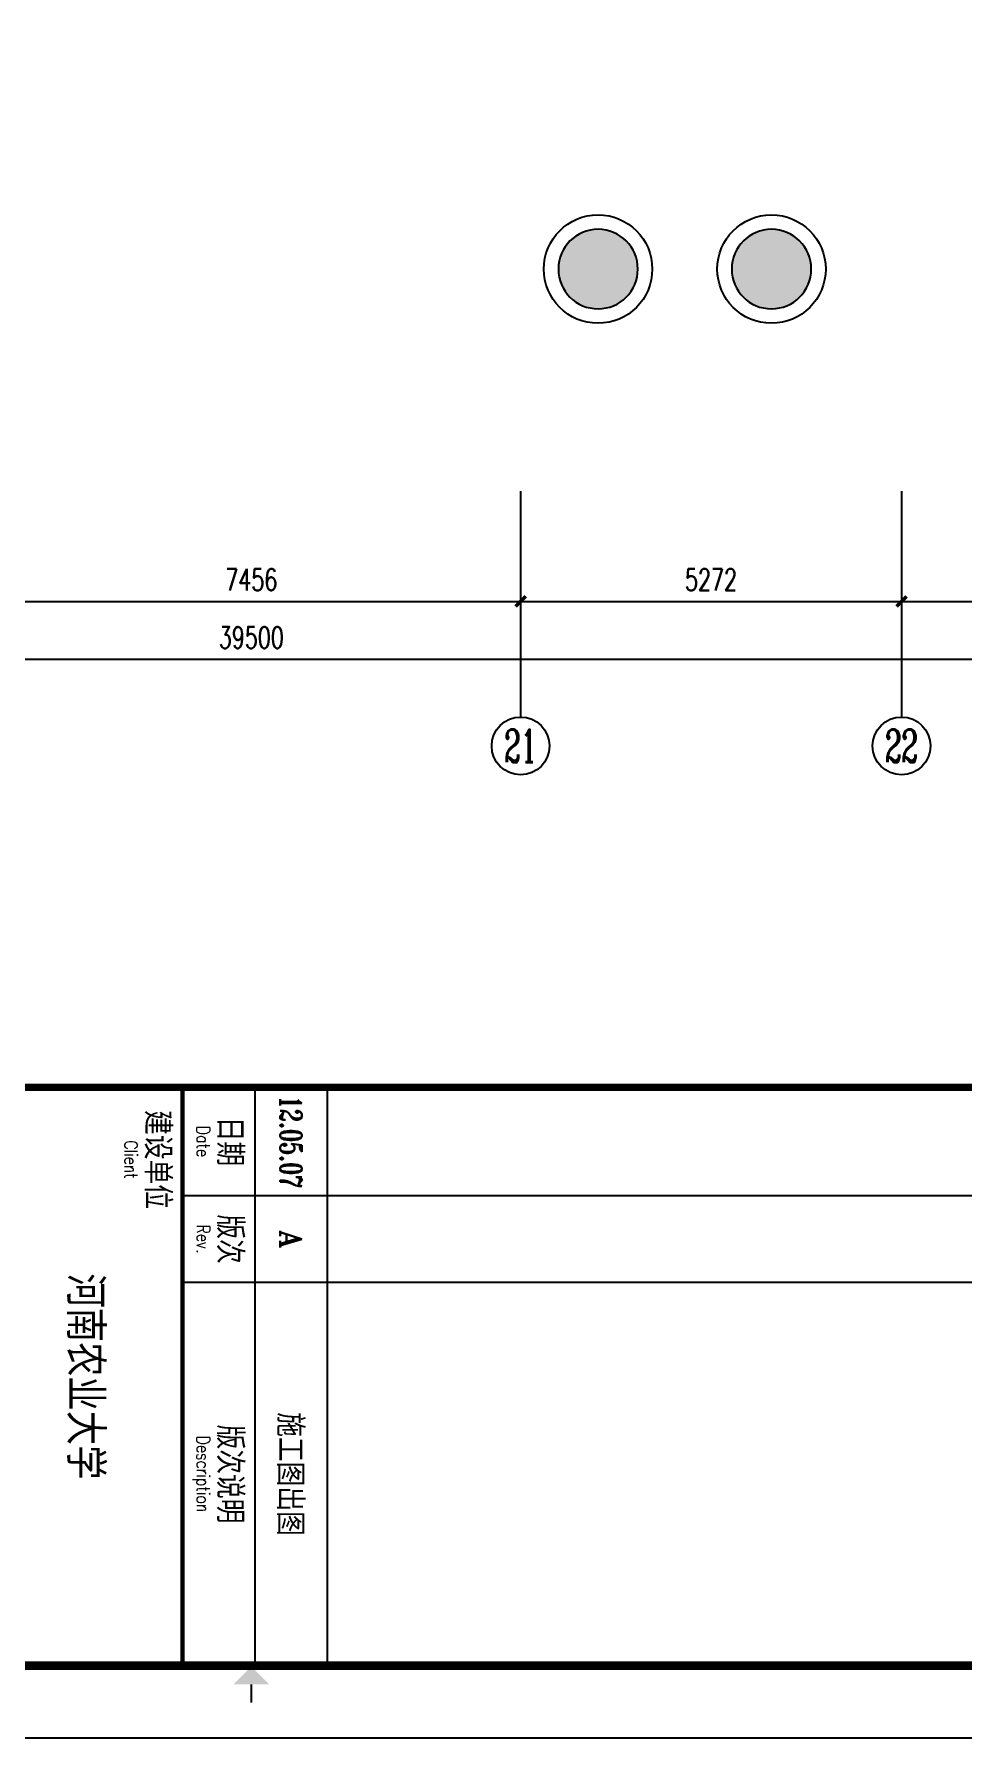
# Model space of a CAD drawing. Extents: x 190999 to 834799, y -200814 to 215286.
# Drawn here: x 789742 to 802599, y 36986 to 60554 of the extents above; entities that cross this region are included whole.
import ezdxf
from ezdxf.enums import TextEntityAlignment as Align

# ---------------------------------------------------------------- set-up
doc = ezdxf.new("R2010")
doc.units = 0
doc.header["$LTSCALE"] = 1000
doc.header["$MEASUREMENT"] = 0
for name, color, linetype in [('A-外包装修', 250, 'Continuous'), ('AXIS', 3, 'Continuous'), ('AXIS_TEXT', 7, 'Continuous'), ('COLUMN', 2, 'Continuous'), ('PUB_HATCH', 250, 'Continuous'), ('图框', 189, 'Continuous')]:
    doc.layers.add(name, color=color, linetype=linetype)
doc.styles.add('_TCH_AXIS', font='COMPLEX', dxfattribs={"bigfont": 'GBCBIG'})
doc.styles.add('COMPLEX', font='COMPLEX')
doc.styles.add('DIM_FONT', font='SIMPLEX', dxfattribs={"width": 0.7, "bigfont": 'GBCBIG'})
doc.styles.add('TKZ1_tjhts.shx', font='tjromant.shx', dxfattribs={"bigfont": 'tjhts.shx'})
doc.styles.add('TKZ2_tjkts.shx', font='tjromant.shx', dxfattribs={"bigfont": 'tjkts.shx'})
doc.dimstyles.new('DIMN', dxfattribs={"dimtxt": 300, "dimasz": 100, "dimexe": 250, "dimexo": 300, "dimgap": 150, "dimtad": 1, "dimdec": 0, "dimzin": 0, "dimdsep": 46, "dimtxsty": 'DIM_FONT', "dimblk": 'ARCHTICK', "dimcen": 0.09, "dimclrt": 7, "dimazin": 2, "dimtfac": 1, "dimtdec": 0, "dimtix": 1, "dimtmove": 2, "dimatfit": 3, "dimfxl": 0, "dimtolj": 1, "dimtzin": 0, "dimarcsym": 0})

# ---------------------------------------------------------------- blocks, each defined once
blk = doc.blocks.new('TJAD_TK_A0')
at = {"layer": '图框'}
for p, q in [((2162, -441.7), (2162, 399.3)), ((2087, 389.3), (2087, -30.7)), ((2099, 389.3), (2099, -30.7)), ((2072, -10.7), (2152, -10.7)), ((2072, -20.7), (2152, -20.7)), ((2072, -30.7), (2152, -30.7))]:
    blk.add_line(p, q, dxfattribs=at)
at = {"layer": '图框', "const_width": 1.2}
blk.add_lwpolyline([(2152, -431.7), (2152, 389.3), (998, 389.3), (998, -431.7)], close=True, dxfattribs=at)
at = {"layer": '图框'}
for points, const_width in [([(2072, 389.3), (2072, -431.7)], 1), ([(2154.61, -21.2), (2157.11, -21.2)], 0.3), ([(2072, -30.7), (2152, -30.7)], 0.6)]:
    blk.add_lwpolyline(points, dxfattribs=dict(at, const_width=const_width))
blk.add_solid([(2154.61, -23.7), (2154.61, -18.7), (2152.11, -21.2)], dxfattribs=at)
at = {"layer": '图框', "color": 3, "style": 'TKZ1_tjhts.shx'}
for s, height, p in [('施工图出图', 3.6, (2125.5, -15.83)), ('A', 3, (2093, -15.7)), ('河南农业大学', 5, (2112, -44.2))]:
    blk.add_text(s, height=height, dxfattribs=at).set_placement(p, align=Align.MIDDLE_CENTER)
at = {"layer": '图框', "color": 3, "style": 'TKZ1_tjhts.shx', "width": 0.7}
blk.add_text('12.05.07', height=3, dxfattribs=at).set_placement((2079.58, -15.7), align=Align.MIDDLE_CENTER)
at = {"layer": '图框', "style": 'TKZ2_tjkts.shx'}
for s, p in [('日期', (2079.5, -24.16)), ('版次', (2093, -24.16)), ('版次说明', (2125.5, -24.16)), ('建设单位', (2082, -34.16))]:
    blk.add_text(s, height=3.6, dxfattribs=at).set_placement(p, align=Align.MIDDLE_CENTER)
at = {"layer": '图框', "style": 'TKZ2_tjkts.shx', "width": 0.8}
for s, p in [('Date', (2079.5, -27.86)), ('Rev.', (2093, -27.86)), ('Description', (2125.5, -27.86)), ('Client', (2082, -37.86))]:
    blk.add_text(s, height=1.8, dxfattribs=at).set_placement(p, align=Align.MIDDLE_CENTER)
blk = doc.blocks.new('_ArchTick')
at = {"const_width": 0.5}
blk.add_lwpolyline([(-0.7, -0.7), (0.7, 0.7)], dxfattribs=at)
blk = doc.blocks.new('*D610')
at = {"layer": 'AXIS', "color": 0, "lineweight": -2}
for p, q in [((789021, 53932), (789021, 52457)), ((796476, 53932), (796476, 52457)), ((789021, 52707), (796476, 52707))]:
    blk.add_line(p, q, dxfattribs=at)
at = {"layer": 'Defpoints', "color": 0}
for p in [(789021, 54232), (796476, 54232), (796476, 52707)]:
    blk.add_point(p, dxfattribs=at)
at = {"layer": 'AXIS', "color": 0, "lineweight": -2, "xscale": 100, "yscale": 100, "zscale": 100, "rotation": 180}
blk.add_blockref('_ArchTick', (789021, 52707), dxfattribs=at)
at = {"layer": 'AXIS', "color": 0, "lineweight": -2, "xscale": 100, "yscale": 100, "zscale": 100}
blk.add_blockref('_ArchTick', (796476, 52707), dxfattribs=at)
at = {"layer": 'AXIS', "color": 7, "insert": (792749, 53007), "char_height": 300, "attachment_point": 5, "style": 'DIM_FONT'}
blk.add_mtext('\\A1;7456', dxfattribs=at)
blk = doc.blocks.new('*D611')
at = {"layer": 'AXIS', "color": 0, "lineweight": -2}
for p, q in [((796476, 53932), (796476, 52457)), ((801749, 53932), (801749, 52457)), ((796476, 52707), (801749, 52707))]:
    blk.add_line(p, q, dxfattribs=at)
at = {"layer": 'Defpoints', "color": 0}
for p in [(796476, 54232), (801749, 54232), (801749, 52707)]:
    blk.add_point(p, dxfattribs=at)
at = {"layer": 'AXIS', "color": 0, "lineweight": -2, "xscale": 100, "yscale": 100, "zscale": 100, "rotation": 180}
blk.add_blockref('_ArchTick', (796476, 52707), dxfattribs=at)
at = {"layer": 'AXIS', "color": 0, "lineweight": -2, "xscale": 100, "yscale": 100, "zscale": 100}
blk.add_blockref('_ArchTick', (801749, 52707), dxfattribs=at)
at = {"layer": 'AXIS', "color": 7, "insert": (799112, 53007), "char_height": 300, "attachment_point": 5, "style": 'DIM_FONT'}
blk.add_mtext('\\A1;5272', dxfattribs=at)
blk = doc.blocks.new('*D612')
at = {"layer": 'AXIS', "color": 0, "lineweight": -2}
for p, q in [((801749, 53932), (801749, 52457)), ((805749, 53932), (805749, 52457)), ((801749, 52707), (805749, 52707))]:
    blk.add_line(p, q, dxfattribs=at)
at = {"layer": 'Defpoints', "color": 0}
for p in [(801749, 54232), (805749, 54232), (805749, 52707)]:
    blk.add_point(p, dxfattribs=at)
at = {"layer": 'AXIS', "color": 0, "lineweight": -2, "xscale": 100, "yscale": 100, "zscale": 100, "rotation": 180}
blk.add_blockref('_ArchTick', (801749, 52707), dxfattribs=at)
at = {"layer": 'AXIS', "color": 0, "lineweight": -2, "xscale": 100, "yscale": 100, "zscale": 100}
blk.add_blockref('_ArchTick', (805749, 52707), dxfattribs=at)
at = {"layer": 'AXIS', "color": 7, "insert": (803749, 53007), "char_height": 300, "attachment_point": 5, "style": 'DIM_FONT'}
blk.add_mtext('\\A1;4000', dxfattribs=at)
blk = doc.blocks.new('*D616')
at = {"layer": 'AXIS', "color": 0, "lineweight": -2}
for p, q in [((772999, 53932), (772999, 51657)), ((812499, 53932), (812499, 51657)), ((772999, 51907), (812499, 51907))]:
    blk.add_line(p, q, dxfattribs=at)
at = {"layer": 'Defpoints', "color": 0}
for p in [(772999, 54232), (812499, 54232), (812499, 51907)]:
    blk.add_point(p, dxfattribs=at)
at = {"layer": 'AXIS', "color": 0, "lineweight": -2, "xscale": 100, "yscale": 100, "zscale": 100, "rotation": 180}
blk.add_blockref('_ArchTick', (772999, 51907), dxfattribs=at)
at = {"layer": 'AXIS', "color": 0, "lineweight": -2, "xscale": 100, "yscale": 100, "zscale": 100}
blk.add_blockref('_ArchTick', (812499, 51907), dxfattribs=at)
at = {"layer": 'AXIS', "color": 7, "insert": (792749, 52207), "char_height": 300, "attachment_point": 5, "style": 'DIM_FONT'}
blk.add_mtext('\\A1;39500', dxfattribs=at)
blk = doc.blocks.new('_AXISO')
blk.add_circle((0, 0), 0.5)
at = {"layer": 'AXIS_TEXT', "style": 'COMPLEX', "width": 1.041667}
blk.add_attdef('A', text='', height=0.56, dxfattribs=at).set_placement((-0.25, -0.28), (0.25, -0.28), align=Align.FIT)

msp = doc.modelspace()

# ---------------------------------------------------------------- hatches: boundary and pattern name
at = {"layer": 'PUB_HATCH'}
for points in [[(798098.5, 57303.7, 1), (796998.5, 57303.7, 1)], [(800498.5, 57303.7, 1), (799398.5, 57303.7, 1)]]:
    msp.add_hatch(color=256, dxfattribs=at).paths.add_polyline_path(points)

# ---------------------------------------------------------------- linework, layer by layer
at = {"layer": 'A-外包装修'}
for centre in [(797548.5, 57303.7), (799948.5, 57303.7)]:
    msp.add_circle(centre, 750, dxfattribs=at)
at = {"layer": 'AXIS'}
for p, q in [((796476.5, 54232.2), (796476.5, 51107.2)), ((801748.5, 54232.2), (801748.5, 51107.2))]:
    msp.add_line(p, q, dxfattribs=at)
at = {"layer": 'COLUMN'}
for centre, start, end in [((797548.5, 57303.7), 0, 180), ((799948.5, 57303.7), 0, 180), ((797548.5, 57303.7), 180, 0), ((799948.5, 57303.7), 180, 0)]:
    msp.add_arc(centre, 550, start, end, dxfattribs=at)

# ---------------------------------------------------------------- block references
at = {"layer": 'AXIS'}
ref = msp.add_blockref('_AXISO', (796476.5, 50707.2), dxfattribs=dict(at, xscale=800, yscale=800, zscale=800))
ref.add_attrib('A', '21', dxfattribs={"layer": 'AXIS_TEXT', "height": 452.55, "style": '_TCH_AXIS', "width": 0.724138}).set_placement((796250.2, 50480.9), (796702.7, 50480.9), align=Align.FIT)
ref = msp.add_blockref('_AXISO', (801748.5, 50707.2), dxfattribs=dict(at, xscale=800, yscale=800, zscale=800))
ref.add_attrib('A', '22', dxfattribs={"layer": 'AXIS_TEXT', "height": 452.55, "style": '_TCH_AXIS', "width": 0.617647}).set_placement((801522.3, 50480.9), (801974.8, 50480.9), align=Align.FIT)
at = {"layer": '图框', "xscale": 100, "yscale": 100, "zscale": 100, "rotation": 270}
msp.add_blockref('TJAD_TK_A0', (794868.8, 253186.5), dxfattribs=at)

# ---------------------------------------------------------------- dimensions: what is measured, and where the dimension line sits
at = {"layer": 'AXIS'}
for p1, p2, distance, picture, middle in [((772998.5, 54232.2), (812498.5, 54232.2), -2325, '*D616', (792748.5, 52207.2)), ((789020.6, 54232.2), (796476.5, 54232.2), -1525, '*D610', (792748.5, 53007.2)), ((796476.5, 54232.2), (801748.5, 54232.2), -1525, '*D611', (799112.5, 53007.2)), ((801748.5, 54232.2), (805748.5, 54232.2), -1525, '*D612', (803748.5, 53007.2))]:
    dim = msp.add_aligned_dim(p1=p1, p2=p2, distance=distance, dimstyle='DIMN', dxfattribs=at)
    dim.commit()
    dim.dimension.update_dxf_attribs({"geometry": picture, "text_midpoint": middle})

doc.saveas('drawing.dxf')
